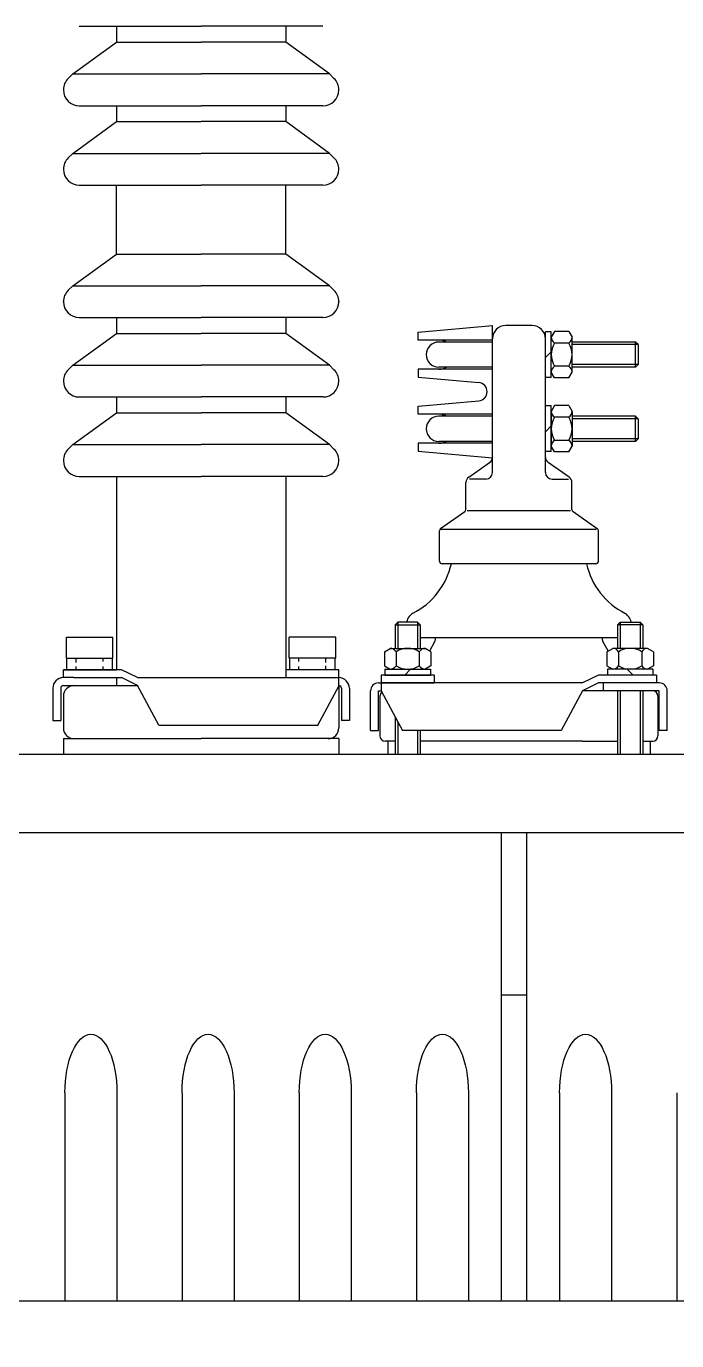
# Model space of a CAD drawing. Header units: millimetres. Extents: x 20 to 897, y 6 to 547.
# Drawn here: x 316.61 to 319.69, y 40.9 to 47.12 of the extents above; entities that cross this region are included whole.
import ezdxf

# ---------------------------------------------------------------- set-up
doc = ezdxf.new("R2010")
doc.units = ezdxf.units.MM
doc.linetypes.add('Dashed', pattern=[0.75, 0.5, -0.25])
doc.linetypes.add('LÍNEAS_OCULTAS2', pattern=[4.762499999999999, 3.175, -1.5875])
doc.layers.get('0').update_dxf_attribs({"color": 162})

# ---------------------------------------------------------------- blocks, each defined once
blk = doc.blocks.new('A$C52CC6504')
at = {"color": 150}
for p, q in [((0.3409663968329824, 1.379745823586859), (0.3877604212245842, 1.379745823586859)), ((0.3552080564302287, 1.379745823586859), (0.3552080564302287, 1.373642255188201)), ((0.4345544456161861, 1.379745823586859), (0.3877604212245842, 1.379745823586859)), ((0.4203127860180302, 1.379745823586859), (0.4203127860180302, 1.373642255188201)), ((0.3385001188951264, 1.361435118390204), (0.3552080564302287, 1.373642255188201)), ((0.3552080564302287, 1.373642255188201), (0.3877604212245842, 1.373642255188201)), ((0.4203127860180302, 1.373642255188201), (0.3877604212245842, 1.373642255188201)), ((0.4370207235531325, 1.361435118390204), (0.4203127860180302, 1.373642255188201)), ((0.3385001188951264, 1.361435118390204), (0.3367261603314091, 1.359721759736544)), ((0.3385001188951264, 1.361435118390204), (0.3877604212245842, 1.361435118390204)), ((0.4370207235531325, 1.361435118390204), (0.3877604212245842, 1.361435118390204)), ((0.4370207235531325, 1.361435118390204), (0.4387946821177593, 1.359721759736544)), ((0.3409663968329824, 1.349227981592662), (0.3877604212245842, 1.349227981592662)), ((0.3552080564302287, 1.349227981592662), (0.3552080564302287, 1.343124413193777)), ((0.4345544456161861, 1.349227981592662), (0.3877604212245842, 1.349227981592662)), ((0.4203127860180302, 1.349227981592662), (0.4203127860180302, 1.343124413193777)), ((0.3385001188951264, 1.330917276396008), (0.3552080564302287, 1.343124413193777)), ((0.3552080564302287, 1.343124413193777), (0.3877604212245842, 1.343124413193777)), ((0.4203127860180302, 1.343124413193777), (0.3877604212245842, 1.343124413193777)), ((0.4370207235531325, 1.330917276396008), (0.4203127860180302, 1.343124413193777)), ((0.3385001188951264, 1.330917276396008), (0.3367261603314091, 1.32920391774212)), ((0.3385001188951264, 1.330917276396008), (0.3877604212245842, 1.330917276396008)), ((0.4370207235531325, 1.330917276396008), (0.3877604212245842, 1.330917276396008)), ((0.4370207235531325, 1.330917276396008), (0.4387946821177593, 1.32920391774212)), ((0.3409663968329824, 1.318710139598238), (0.3877604212245842, 1.318710139598238)), ((0.3552080564302287, 1.292261343203222), (0.3552080564302287, 1.318710139598238)), ((0.4345544456161861, 1.318710139598238), (0.3877604212245842, 1.318710139598238)), ((0.4203127860180302, 1.292261343203222), (0.4203127860180302, 1.318710139598238)), ((0.3385001188951264, 1.280054206405453), (0.3552080564302287, 1.292261343203222)), ((0.3552080564302287, 1.292261343203222), (0.3877604212245842, 1.292261343203222)), ((0.4203127860180302, 1.292261343203222), (0.3877604212245842, 1.292261343203222)), ((0.4370207235531325, 1.280054206405453), (0.4203127860180302, 1.292261343203222)), ((0.3385001188951264, 1.280054206405453), (0.3367261603314091, 1.278340847751565)), ((0.3385001188951264, 1.280054206405453), (0.3877604212245842, 1.280054206405453)), ((0.4370207235531325, 1.280054206405453), (0.3877604212245842, 1.280054206405453)), ((0.4370207235531325, 1.280054206405453), (0.4387946821177593, 1.278340847751565)), ((0.3409663968329824, 1.267847069607683), (0.3877604212245842, 1.267847069607683)), ((0.3552080564302287, 1.267847069607683), (0.3552080564302287, 1.261743501208798)), ((0.4345544456161861, 1.267847069607683), (0.3877604212245842, 1.267847069607683)), ((0.4203127860180302, 1.267847069607683), (0.4203127860180302, 1.261743501208798)), ((0.4711758560085855, 1.262252131908667), (0.4996591752039876, 1.26479528540824)), ((0.4996591752039876, 1.258450117426833), (0.4996591752039876, 1.26479528540824)), ((0.5149180962005175, 1.26479528540824), (0.5047454822022246, 1.26479528540824)), ((0.5235308030685246, 1.262531878793538), (0.5222423782795431, 1.260300261597763)), ((0.5289598007072982, 1.262531878793538), (0.5235308030685246, 1.262531878793538)), ((0.5289598007072982, 1.262531878793538), (0.5302482254962797, 1.260300261597763)), ((0.3385001188951264, 1.249536364411028), (0.3552080564302287, 1.261743501208798)), ((0.3552080564302287, 1.261743501208798), (0.3877604212245842, 1.261743501208798)), ((0.4203127860180302, 1.261743501208798), (0.3877604212245842, 1.261743501208798)), ((0.4370207235531325, 1.249536364411028), (0.4203127860180302, 1.261743501208798)), ((0.4711758560085855, 1.259200347709225), (0.4711758560085855, 1.262252131908667)), ((0.4996591752039876, 1.259200347709225), (0.4711758560085855, 1.259200347709225)), ((0.4996591752039876, 1.258450117426833), (0.479072347625106, 1.258450117426833)), ((0.4996591752039876, 1.20833727771867), (0.4996591752039876, 1.259708978409094)), ((0.5222423782795431, 1.262353858048641), (0.520004403199664, 1.262353858048641)), ((0.520004403199664, 1.244856961971777), (0.520004403199664, 1.262353858048641)), ((0.520004403199664, 1.20833727771867), (0.520004403199664, 1.259708978409094)), ((0.5222423782795431, 1.244856961971777), (0.5222423782795431, 1.262353858048641)), ((0.5222423782795431, 1.246910558422655), (0.5222423782795431, 1.260300261597763)), ((0.5289598007072982, 1.258068644401988), (0.5235308030685246, 1.258068644401988)), ((0.5302482254962797, 1.246910558422655), (0.5302482254962797, 1.260300261597763)), ((0.5545912907934962, 1.258450117426833), (0.5302482254962797, 1.258450117426833)), ((0.5556085521936893, 1.257432856027094), (0.5302482254962797, 1.257432856027094)), ((0.5556085521936893, 1.257432856027094), (0.5545912907934962, 1.258450117426833)), ((0.5545912907934962, 1.248760702593586), (0.5545912907934962, 1.258450117426833)), ((0.5556085521936893, 1.257432856027094), (0.5556085521936893, 1.249777963993324)), ((0.5222423782795431, 1.254724397549921), (0.520004403199664, 1.252486422470497)), ((0.3385001188951264, 1.249536364411028), (0.3367261603314091, 1.247823005757141)), ((0.3385001188951264, 1.249536364411028), (0.3877604212245842, 1.249536364411028)), ((0.4370207235531325, 1.249536364411028), (0.3877604212245842, 1.249536364411028)), ((0.4370207235531325, 1.249536364411028), (0.4387946821177593, 1.247823005757141)), ((0.4996591752039876, 1.248010472311194), (0.4711758560085855, 1.248010472311194)), ((0.4711758560085855, 1.248010472311194), (0.4711758560085855, 1.244958688111979)), ((0.4996591752039876, 1.248760702593586), (0.479072347625106, 1.248760702593586)), ((0.5289598007072982, 1.249142175618431), (0.5235308030685246, 1.249142175618431)), ((0.5556085521936893, 1.249777963993324), (0.5302482254962797, 1.249777963993324)), ((0.5545912907934962, 1.248760702593586), (0.5302482254962797, 1.248760702593586)), ((0.5556085521936893, 1.249777963993324), (0.5545912907934962, 1.248760702593586)), ((0.4711758560085855, 1.244958688111979), (0.4944181161297365, 1.242841411299764)), ((0.5222423782795431, 1.244856961971777), (0.520004403199664, 1.244856961971777)), ((0.5235308030685246, 1.24467894122688), (0.5222423782795431, 1.246910558422655)), ((0.5289598007072982, 1.24467894122688), (0.5235308030685246, 1.24467894122688)), ((0.5289598007072982, 1.24467894122688), (0.5302482254962797, 1.246910558422655)), ((0.3409663968329824, 1.237329227613259), (0.3877604212245842, 1.237329227613259)), ((0.3552080564302287, 1.237329227613259), (0.3552080564302287, 1.231225659214374)), ((0.4345544456161861, 1.237329227613259), (0.3877604212245842, 1.237329227613259)), ((0.4203127860180302, 1.237329227613259), (0.4203127860180302, 1.231225659214374)), ((0.4711758560085855, 1.233768812713947), (0.4944181161297365, 1.235886089525934)), ((0.4711758560085855, 1.230717028514505), (0.4711758560085855, 1.233768812713947)), ((0.5222423782795431, 1.233870538853921), (0.520004403199664, 1.233870538853921)), ((0.520004403199664, 1.216373642777057), (0.520004403199664, 1.233870538853921)), ((0.5235308030685246, 1.234048559598818), (0.5222423782795431, 1.231816942403043)), ((0.5222423782795431, 1.216373642777057), (0.5222423782795431, 1.233870538853921)), ((0.5289598007072982, 1.234048559598818), (0.5235308030685246, 1.234048559598818)), ((0.5289598007072982, 1.234048559598818), (0.5302482254962797, 1.231816942403043)), ((0.3385001188951264, 1.219018522416604), (0.3552080564302287, 1.231225659214374)), ((0.3552080564302287, 1.231225659214374), (0.3877604212245842, 1.231225659214374)), ((0.4203127860180302, 1.231225659214374), (0.3877604212245842, 1.231225659214374)), ((0.4370207235531325, 1.219018522416604), (0.4203127860180302, 1.231225659214374)), ((0.4996591752039876, 1.230717028514505), (0.4711758560085855, 1.230717028514505)), ((0.4996591752039876, 1.229966798232113), (0.479072347625106, 1.229966798232113)), ((0.5222423782795431, 1.231816942403043), (0.5222423782795431, 1.218427239227935)), ((0.5289598007072982, 1.22958532520704), (0.5235308030685246, 1.22958532520704)), ((0.5302482254962797, 1.231816942403043), (0.5302482254962797, 1.218427239227935)), ((0.5545912907934962, 1.229966798232113), (0.5302482254962797, 1.229966798232113)), ((0.5556085521936893, 1.228949536832147), (0.5302482254962797, 1.228949536832147)), ((0.5556085521936893, 1.228949536832147), (0.5545912907934962, 1.229966798232113)), ((0.5545912907934962, 1.220277383398866), (0.5545912907934962, 1.229966798232113)), ((0.5556085521936893, 1.228949536832147), (0.5556085521936893, 1.221294644798604)), ((0.5222423782795431, 1.226241078355201), (0.520004403199664, 1.22400310327555)), ((0.3385001188951264, 1.219018522416604), (0.3367261603314091, 1.217305163762944)), ((0.3385001188951264, 1.219018522416604), (0.3877604212245842, 1.219018522416604)), ((0.4370207235531325, 1.219018522416604), (0.3877604212245842, 1.219018522416604)), ((0.4370207235531325, 1.219018522416604), (0.4387946821177593, 1.217305163762944)), ((0.4996591752039876, 1.219527153116474), (0.4711758560085855, 1.219527153116474)), ((0.4711758560085855, 1.219527153116474), (0.4711758560085855, 1.216475368917031)), ((0.4996591752039876, 1.220277383398866), (0.479072347625106, 1.220277383398866)), ((0.5235308030685246, 1.21619562203216), (0.5222423782795431, 1.218427239227935)), ((0.5289598007072982, 1.220658856423711), (0.5235308030685246, 1.220658856423711)), ((0.5289598007072982, 1.21619562203216), (0.5302482254962797, 1.218427239227935)), ((0.5556085521936893, 1.221294644798604), (0.5302482254962797, 1.221294644798604)), ((0.5545912907934962, 1.220277383398866), (0.5302482254962797, 1.220277383398866)), ((0.5556085521936893, 1.221294644798604), (0.5545912907934962, 1.220277383398866)), ((0.4711758560085855, 1.216475368917031), (0.4996591752039876, 1.213932215417458)), ((0.4905713119376287, 1.206553449731132), (0.4985744244720536, 1.212155628505684)), ((0.5222423782795431, 1.216373642777057), (0.520004403199664, 1.216373642777057)), ((0.5290922664660229, 1.206553449731132), (0.521089153931598, 1.212155628505684)), ((0.5289598007072982, 1.21619562203216), (0.5235308030685246, 1.21619562203216)), ((0.3409663968329824, 1.206811385618835), (0.3877604212245842, 1.206811385618835)), ((0.3552080564302287, 1.206811385618835), (0.3552080564302287, 1.132551303432479)), ((0.4345544456161861, 1.206811385618835), (0.3877604212245842, 1.206811385618835)), ((0.4203127860180302, 1.206811385618835), (0.4203127860180302, 1.132551303432479)), ((0.4894865612056947, 1.194116630226631), (0.4894865612056947, 1.204470017205608)), ((0.4971160217044144, 1.205794124219096), (0.490805147576566, 1.205794124219096)), ((0.5225475566992372, 1.205794124219096), (0.5288584308270856, 1.205794124219096)), ((0.530177017197957, 1.194116630226631), (0.530177017197957, 1.204470017205608)), ((0.4797478474999934, 1.186769887827609), (0.489052660913103, 1.193283257216422)), ((0.5295924567533348, 1.193586987421327), (0.4900041105290711, 1.193586987421327)), ((0.5306109174905487, 1.193283257216422), (0.5399157309036582, 1.186769887827609)), ((0.4793139472074017, 1.174259020824934), (0.4793139472074017, 1.185936514817172)), ((0.5394795058280124, 1.186466157622704), (0.4800264009570583, 1.186466157622704)), ((0.5403496311962499, 1.174259020824934), (0.5403496311962499, 1.185936514817172)), ((0.5393323697960568, 1.173241759425196), (0.4803312086066853, 1.173241759425196)), ((0.4632793643929745, 1.150862008629133), (0.4622621029927814, 1.149844747229395)), ((0.4622621029927814, 1.149844747229395), (0.4719515178264828, 1.149844747229395)), ((0.4622621029927814, 1.149844747229395), (0.4622621029927814, 1.140760602929163)), ((0.4709342564262897, 1.150862008629133), (0.4632793643929745, 1.150862008629133)), ((0.4632793643929745, 1.150862008629133), (0.4632793643929745, 1.140760602929163)), ((0.4709342564262897, 1.150862008629133), (0.4719515178264828, 1.149844747229395)), ((0.4709342564262897, 1.150862008629133), (0.4709342564262897, 1.140760602929163)), ((0.4719515178264828, 1.149844747229395), (0.4719515178264828, 1.140760602929163)), ((0.5487293219773619, 1.150862008629133), (0.5477120605771688, 1.149844747229395)), ((0.5574014754099608, 1.149844747229395), (0.5477120605771688, 1.149844747229395)), ((0.5477120605771688, 1.149844747229395), (0.5477120605771688, 1.140760602929163)), ((0.5487293219773619, 1.150862008629133), (0.5563842140106772, 1.150862008629133)), ((0.5487293219773619, 1.150862008629133), (0.5487293219773619, 1.140760602929163)), ((0.5563842140106772, 1.150862008629133), (0.5574014754099608, 1.149844747229395)), ((0.5563842140106772, 1.150862008629133), (0.5563842140106772, 1.140760602929163)), ((0.5574014754099608, 1.149844747229395), (0.5574014754099608, 1.140760602929163)), ((0.3360536175193829, 1.145033100808291), (0.3539065550855867, 1.145033100808291)), ((0.4394672249297855, 1.145033100808291), (0.4216142873626723, 1.145033100808291)), ((0.5477120605771688, 1.144758440230476), (0.4719515178264828, 1.144758440230476)), ((0.4755615933570425, 1.139744506084867), (0.4775808843867253, 1.143406142858225)), ((0.5441019850466091, 1.139744506084867), (0.5420826940160168, 1.143406142858225)), ((0.3360536175193829, 1.137027253591782), (0.3539065550855867, 1.137027253591782)), ((0.4394672249297855, 1.137027253591782), (0.4216142873626723, 1.137027253591782)), ((0.4581803416265302, 1.139472178140409), (0.4604119588218509, 1.140760602929163)), ((0.4581803416265302, 1.139472178140409), (0.4581803416265302, 1.134043180501408)), ((0.4604119588218509, 1.140760602929163), (0.4738016619974132, 1.140760602929163)), ((0.4626435760180811, 1.139472178140409), (0.4626435760180811, 1.134043180501408)), ((0.471570044801183, 1.139472178140409), (0.471570044801183, 1.134043180501408)), ((0.476033279192734, 1.139472178140409), (0.4738016619974132, 1.140760602929163)), ((0.476033279192734, 1.139472178140409), (0.476033279192734, 1.134043180501408)), ((0.5436302992100082, 1.139472178140409), (0.5458619164062384, 1.140760602929163)), ((0.5436302992100082, 1.139472178140409), (0.5436302992100082, 1.134043180501408)), ((0.5592516195818007, 1.140760602929163), (0.5458619164062384, 1.140760602929163)), ((0.5480935336024686, 1.139472178140409), (0.5480935336024686, 1.134043180501408)), ((0.5570200023855705, 1.139472178140409), (0.5570200023855705, 1.134043180501408)), ((0.5614832367771214, 1.139472178140409), (0.5592516195818007, 1.140760602929163)), ((0.5614832367771214, 1.139472178140409), (0.5614832367771214, 1.134043180501408)), ((0.3348628284336428, 1.132551303432479), (0.3552080564302287, 1.132551303432479)), ((0.3348628284336428, 1.129499519233264), (0.3348628284336428, 1.132551303432479)), ((0.3348628284336428, 1.132551303432479), (0.3552080564302287, 1.132551303432479)), ((0.3348628284336428, 1.129499519233264), (0.3348628284336428, 1.132551303432479)), ((0.3572425792297054, 1.132551303432479), (0.3348628284336428, 1.132551303432479)), ((0.3633461476290449, 1.129499519233264), (0.3572425792297054, 1.132551303432479)), ((0.4406580140146161, 1.132551303432479), (0.4203127860180302, 1.132551303432479)), ((0.4203127860180302, 1.132551303432479), (0.4203127860180302, 1.129499519233264)), ((0.4406580140146161, 1.129499519233264), (0.4406580140146161, 1.132551303432479)), ((0.4581803416265302, 1.134043180501408), (0.4604119588218509, 1.132754755712654)), ((0.4583583623714276, 1.132754755712654), (0.4583583623714276, 1.130516780633002)), ((0.4583583623714276, 1.132754755712654), (0.4758552584478366, 1.132754755712654)), ((0.4604119588218509, 1.132754755712654), (0.4738016619974132, 1.132754755712654)), ((0.4682257979491169, 1.132754755712654), (0.4659878228701473, 1.130516780633002)), ((0.476033279192734, 1.134043180501408), (0.4738016619974132, 1.132754755712654)), ((0.4758552584478366, 1.132754755712654), (0.4758552584478366, 1.130516780633002)), ((0.5436302992100082, 1.134043180501408), (0.5458619164062384, 1.132754755712654)), ((0.561305216032224, 1.132754755712654), (0.543808319955815, 1.132754755712654)), ((0.543808319955815, 1.132754755712654), (0.543808319955815, 1.130516780633002)), ((0.5592516195818007, 1.132754755712654), (0.5458619164062384, 1.132754755712654)), ((0.5514377804545347, 1.132754755712654), (0.5536757555335043, 1.130516780633002)), ((0.5614832367771214, 1.134043180501408), (0.5592516195818007, 1.132754755712654)), ((0.561305216032224, 1.132754755712654), (0.561305216032224, 1.130516780633002)), ((0.3389318740335057, 1.129499519233264), (0.3348628284336428, 1.129499519233264)), ((0.3389318740335057, 1.129499519233264), (0.3348628284336428, 1.129499519233264)), ((0.3348628284336428, 1.126447735033821), (0.3552080564302287, 1.126447735033821)), ((0.3389318740335057, 1.129499519233264), (0.3545209526298549, 1.129499519233264)), ((0.3389318740335057, 1.129499519233264), (0.3572425792297054, 1.129499519233264)), ((0.3389318740335057, 1.126447735033821), (0.3633461476290449, 1.126447735033821)), ((0.3552080564302287, 1.129499519233264), (0.3552080564302287, 1.126447735033821)), ((0.3633461476290449, 1.126447735033821), (0.3572425792297054, 1.129499519233264)), ((0.3633461476290449, 1.129499519233264), (0.4406580140146161, 1.129499519233264)), ((0.3714842388278612, 1.111188814036609), (0.3633461476290449, 1.126447735033821)), ((0.4326244823839716, 1.111188814036609), (0.4407625735827878, 1.126447735033821)), ((0.4406580140146161, 1.126447735033821), (0.4406580140146161, 1.129499519233264)), ((0.4406580140146161, 1.126251685843158), (0.4406580140146161, 1.110171552636871)), ((0.4559169350120555, 1.127464996433559), (0.477279424407925, 1.127464996433559)), ((0.477279424407925, 1.130516780633002), (0.4569341964113391, 1.130516780633002)), ((0.4569341964113391, 1.130516780633002), (0.4569341964113391, 1.127464996433559)), ((0.5342460627969103, 1.127464996433559), (0.4569341964113391, 1.127464996433559)), ((0.4569341964113391, 1.127464996433559), (0.4569341964113391, 1.124413212234117)), ((0.4583583623714276, 1.130516780633002), (0.4758552584478366, 1.130516780633002)), ((0.477279424407925, 1.130516780633002), (0.477279424407925, 1.127464996433559)), ((0.5403496311962499, 1.130516780633002), (0.5342460627969103, 1.127464996433559)), ((0.5403496311962499, 1.127464996433559), (0.5342460627969103, 1.124413212234117)), ((0.562729381991403, 1.130516780633002), (0.5403496311962499, 1.130516780633002)), ((0.562729381991403, 1.127464996433559), (0.5403496311962499, 1.127464996433559)), ((0.5637466433915961, 1.127464996433559), (0.5423841539957266, 1.127464996433559)), ((0.5423841539957266, 1.124413212234117), (0.5423841539957266, 1.127464996433559)), ((0.561305216032224, 1.130516780633002), (0.543808319955815, 1.130516780633002)), ((0.562729381991403, 1.130516780633002), (0.562729381991403, 1.127464996433559)), ((0.3307937828346894, 1.125430473633855), (0.3307937828346894, 1.113031913158125)), ((0.3338455670343592, 1.125430473633855), (0.3338455670343592, 1.113031913158125)), ((0.3348628284336428, 1.122378689434413), (0.3348628284336428, 1.110171552636871)), ((0.4416752754138997, 1.125430473633855), (0.4416752754138997, 1.113031913158125)), ((0.4447270596135695, 1.125430473633855), (0.4447270596135695, 1.113031913158125)), ((0.4528651508123858, 1.109154291236905), (0.4528651508123858, 1.124413212234117)), ((0.4559169350120555, 1.109154291236905), (0.4559169350120555, 1.124413212234117)), ((0.4559169350120555, 1.124413212234117), (0.4569341964113391, 1.124413212234117)), ((0.4564255657121521, 1.122378689434413), (0.4564255657121521, 1.107119768437201)), ((0.4569341964113391, 1.124413212234117), (0.4650722876101554, 1.109154291236905)), ((0.5342460627969103, 1.124413212234117), (0.5261079715990036, 1.109154291236905)), ((0.5612034898920228, 1.124413212234117), (0.5342460627969103, 1.124413212234117)), ((0.5637466433915961, 1.124413212234117), (0.5423841539957266, 1.124413212234117)), ((0.5477120605771688, 1.124413212234117), (0.5477120605771688, 1.099998938638578)), ((0.5487293219773619, 1.124413212234117), (0.5487293219773619, 1.099998938638578)), ((0.5563842140106772, 1.124413212234117), (0.5563842140106772, 1.099998938638578)), ((0.5574014754099608, 1.124413212234117), (0.5574014754099608, 1.099998938638578)), ((0.563238012692409, 1.122378689434413), (0.563238012692409, 1.107119768437201)), ((0.5637466433915961, 1.109154291236905), (0.5637466433915961, 1.124413212234117)), ((0.5667984275912659, 1.109154291236905), (0.5667984275912659, 1.124413212234117)), ((0.3307937828346894, 1.113031913158125), (0.3338455670343592, 1.113031913158125)), ((0.3714842388278612, 1.111188814036609), (0.4326244823839716, 1.111188814036609)), ((0.4447270596135695, 1.113031913158125), (0.4416752754138997, 1.113031913158125)), ((0.4622621029927814, 1.114423387393686), (0.4622621029927814, 1.099998938638578)), ((0.4632793643929745, 1.112516022269233), (0.4632793643929745, 1.099998938638578)), ((0.3348628284336428, 1.106102507037463), (0.3348628284336428, 1.099998938638578)), ((0.3348628284336428, 1.106102507037463), (0.3877604212245842, 1.106102507037463)), ((0.4406580140146161, 1.106102507037463), (0.3877604212245842, 1.106102507037463)), ((0.4406580140146161, 1.106102507037463), (0.4406580140146161, 1.099998938638578)), ((0.4528651508123858, 1.109154291236905), (0.4559169350120555, 1.109154291236905)), ((0.5261079715990036, 1.109154291236905), (0.4650722876101554, 1.109154291236905)), ((0.4709342564262897, 1.109154291236905), (0.4709342564262897, 1.099998938638578)), ((0.4719515178264828, 1.109154291236905), (0.4719515178264828, 1.099998938638578)), ((0.5667984275912659, 1.109154291236905), (0.5637466433915961, 1.109154291236905)), ((0.4622621029927814, 1.105085245637724), (0.4584600885107193, 1.105085245637724)), ((0.4594773499109124, 1.105085245637724), (0.4594773499109124, 1.099998938638578)), ((0.5342460627969103, 1.105085245637724), (0.4719515178264828, 1.105085245637724)), ((0.5342460627969103, 1.105085245637724), (0.5477120605771688, 1.105085245637724)), ((0.5574014754099608, 1.105085245637724), (0.5612034898920228, 1.105085245637724)), ((0.5601862284927392, 1.105085245637724), (0.5601862284927392, 1.099998938638578)), ((0.5601862284927392, 1.099998938638578), (0.4594773499109124, 1.099998938638578)), ((0.5126989914222122, 1.007479015766762), (0.5031789993588518, 1.007479015766762)), ((0.3354391391928857, 0.9699990470113562), (0.3354391391928857, 0.8899991137021743)), ((0.3554391225204654, 0.9699990470113562), (0.3554391225204654, 0.8899991137021743)), ((0.3804391016790305, 0.9699990470113562), (0.3804391016790305, 0.8899991137021743)), ((0.4004390850066102, 0.9699990470113562), (0.4004390850066102, 0.8899991137021743)), ((0.4254390641660848, 0.9699990470113562), (0.4254390641660848, 0.8899991137021743)), ((0.445439047492755, 0.9699990470113562), (0.445439047492755, 0.8899991137021743)), ((0.4704390266522296, 0.9699990470113562), (0.4704390266522296, 0.8899991137021743)), ((0.4904390099788998, 0.9699990470113562), (0.4904390099788998, 0.8899991137021743)), ((0.5254389808021642, 0.9699990470113562), (0.5254389808021642, 0.8899991137021743)), ((0.5454389641297439, 0.9699990470113562), (0.5454389641297439, 0.8899991137021743)), ((0.570438943288309, 0.9699990470113562), (0.570438943288309, 0.8899991137021743))]:
    blk.add_line(p, q, dxfattribs=at)
at = {"color": 150, "linetype": 'Dashed'}
for p, q in [((0.3360536175193829, 1.137027253591782), (0.3360536175193829, 1.145033100808291)), ((0.3539065550855867, 1.137027253591782), (0.3539065550855867, 1.145033100808291)), ((0.4216142873626723, 1.137027253591782), (0.4216142873626723, 1.145033100808291)), ((0.4394672249297855, 1.137027253591782), (0.4394672249297855, 1.145033100808291)), ((0.3362316382642803, 1.132551303432479), (0.3362316382642803, 1.137027253591782)), ((0.3537285343406893, 1.132551303432479), (0.3537285343406893, 1.137027253591782)), ((0.4217923081075696, 1.132551303432479), (0.4217923081075696, 1.137027253591782)), ((0.4392892041839787, 1.132551303432479), (0.4392892041839787, 1.137027253591782))]:
    blk.add_line(p, q, dxfattribs=at)
at = {"color": 150, "linetype": 'LÍNEAS_OCULTAS2'}
for p, q in [((0.3397920531631371, 1.135337120701138), (0.3397920531631371, 1.137027253591782)), ((0.3501681194418325, 1.135714267479557), (0.3501681194418325, 1.137027253591782)), ((0.425352723007336, 1.135714267479557), (0.425352723007336, 1.137027253591782)), ((0.4357287892851218, 1.135337120701138), (0.4357287892851218, 1.137027253591782)), ((0.3397920531631371, 1.132551303432479), (0.3397920531631371, 1.133828499819515)), ((0.3501681194418325, 1.132551303432479), (0.3501681194418325, 1.133828499819515)), ((0.425352723007336, 1.132551303432479), (0.425352723007336, 1.133828499819515)), ((0.4357287892851218, 1.132551303432479), (0.4357287892851218, 1.134010023084443))]:
    blk.add_line(p, q, dxfattribs=at)
at = {"color": 150}
for points in [[(0.09543933926556747, 1.069998963647663), (1.290438343070264, 1.069998963647663), (1.290438343070264, 1.099998938638578), (0.09543933926556747, 1.099998938638578)], [(0.2104392433973317, 0.8645991348765847), (1.1754384389385, 0.8645991348765847), (1.1754384389385, 0.8899991137021743), (0.2104392433973317, 0.8899991137021743)]]:
    blk.add_lwpolyline(points, close=True, dxfattribs=at)
for points in [[(0.5031789993588518, 0.8899991137021743), (0.5031789993588518, 1.069998963647663)], [(0.5126989914222122, 1.069998963647663), (0.5126989914222122, 0.8899991137021743)]]:
    blk.add_lwpolyline(points, dxfattribs=at)
for centre, radius, start, end in [((0.3409663968329824, 1.355331549991547), 0.006103568398871419, 134.0044583007244, 180), ((0.4345544456161861, 1.355331549991547), 0.006103568398871419, 0, 45.99554169927557), ((0.3409663968329824, 1.355331549991547), 0.006103568398871419, 180, 270), ((0.4345544456161861, 1.355331549991547), 0.006103568398871419, 270, 0), ((0.3409663968329824, 1.324813707997123), 0.006103568398871419, 134.0044583007244, 180), ((0.4345544456161861, 1.324813707997123), 0.006103568398871419, 0, 45.99554169927557), ((0.3409663968329824, 1.324813707997123), 0.006103568398871419, 180, 270), ((0.4345544456161861, 1.324813707997123), 0.006103568398871419, 270, 0), ((0.3409663968329824, 1.273950638006568), 0.006103568398871419, 134.0044583007244, 180), ((0.4345544456161861, 1.273950638006568), 0.006103568398871419, 0, 45.99554169927557), ((0.3409663968329824, 1.273950638006568), 0.006103568398871419, 180, 270), ((0.4345544456161861, 1.273950638006568), 0.006103568398871419, 270, 0), ((0.5047454822022246, 1.259708978409094), 0.005086306999059514, 90, 180), ((0.5149180962005175, 1.259708978409094), 0.005086306999059514, 0, 90), ((0.479072347625106, 1.253605410010209), 0.00484470741660435, 90, 270), ((0.479072347625106, 1.253605410010209), 0.005594937698965467, 59.98667421109847, 90), ((0.5249701517529957, 1.260387397549835), 0.002729164853680181, 181.8296333024785, 238.1703666987016), ((0.5306171394065586, 1.253605410010209), 0.008374761126841846, 147.7957724956061, 212.2042275043939), ((0.5275204520219177, 1.260387397549835), 0.002729164853680181, 301.8296333012984, 358.1703666975214), ((0.5218734643692642, 1.253605410010209), 0.008374761126841846, 327.7957724956061, 32.20422750439386), ((0.3409663968329824, 1.243432796012144), 0.006103568398871419, 134.0044583007244, 180), ((0.4345544456161861, 1.243432796012144), 0.006103568398871419, 0, 45.99554169927557), ((0.479072347625106, 1.253605410010209), 0.005594937698965467, 270, 300.0133257889015), ((0.5249701517529957, 1.246823422470584), 0.002729164853680181, 121.8296333012984, 178.1703666975214), ((0.5275204520219177, 1.246823422470584), 0.002729164853680181, 1.829633302478552, 58.17036669870158), ((0.3409663968329824, 1.243432796012144), 0.006103568398871419, 180, 270), ((0.4345544456161861, 1.243432796012144), 0.006103568398871419, 270, 0), ((0.4941355292182834, 1.239363750412735), 0.00348912318591361, 274.6455197688416, 85.3544802311584), ((0.479072347625106, 1.225122090815489), 0.00484470741660435, 90, 270), ((0.479072347625106, 1.225122090815489), 0.005594937698965467, 59.98667421109847, 90), ((0.5249701517529957, 1.231904078355115), 0.002729164853680181, 181.8296333024785, 238.1703666987016), ((0.5306171394065586, 1.225122090815489), 0.008374761126841846, 147.7957724956061, 212.2042275043939), ((0.5275204520219177, 1.231904078355115), 0.002729164853680181, 301.8296333012984, 358.1703666975214), ((0.5218734643692642, 1.225122090815489), 0.008374761126841846, 327.7957724956061, 32.20422750439386), ((0.3409663968329824, 1.21291495401772), 0.006103568398871419, 134.0044583007244, 180), ((0.4345544456161861, 1.21291495401772), 0.006103568398871419, 0, 45.99554169927557), ((0.479072347625106, 1.225122090815489), 0.005594937698965467, 270, 300.0133257889015), ((0.5249701517529957, 1.218340103275864), 0.002729164853680181, 121.8296333012984, 178.1703666975214), ((0.5275204520219177, 1.218340103275864), 0.002729164853680181, 1.829633302478552, 58.17036669870158), ((0.3409663968329824, 1.21291495401772), 0.006103568398871419, 180, 270), ((0.4345544456161861, 1.21291495401772), 0.006103568398871419, 270, 0), ((0.4971160217044144, 1.214239061031208), 0.002543153499529757, 304.9920201979683, 0), ((0.5225475566992372, 1.214239061031208), 0.002543153499529757, 180, 235.0079798020318), ((0.4971160217044144, 1.20833727771867), 0.002543153499529757, 270, 0), ((0.5225475566992372, 1.20833727771867), 0.002543153499529757, 180, 270), ((0.4920297147052679, 1.204470017205608), 0.002543153499529757, 124.9920201979682, 180), ((0.5276338636983837, 1.204470017205608), 0.002543153499529757, 0, 55.00797980203179), ((0.4884692998055016, 1.194116630226631), 0.001017261399811903, 304.9920201979683, 0), ((0.53119427859815, 1.194116630226631), 0.001017261399811903, 180, 235.0079798020318), ((0.4803312086066853, 1.185936514817172), 0.001017261399811903, 124.9920201979682, 180), ((0.5393323697960568, 1.185936514817172), 0.001017261399811903, 0, 55.00797980203179), ((0.4561073311458586, 1.179573645301275), 0.02848331919473328, 297.1618022753519, 347.1557501105791), ((0.4803312086066853, 1.174259020824934), 0.001017261399811903, 180, 270), ((0.5635562472577931, 1.179573645301275), 0.02848331919473328, 192.8442498894208, 242.8381977246482), ((0.5393323697960568, 1.174259020824934), 0.001017261399811903, 270, 0), ((0.471684486708682, 1.149844747229395), 0.005086306999059514, 114.8996638733128, 168.4630409671534), ((0.5479790916949696, 1.149844747229395), 0.005086306999059514, 11.53695903284656, 65.1003361266872), ((0.4759088323451124, 1.144328233141664), 0.001909452414327238, 331.1244840775432, 13.02074961056632), ((0.5437547460585392, 1.144328233141664), 0.001909452414327238, 166.975692878069, 208.8755159224452), ((0.4603248228702341, 1.138032829455256), 0.002729164853680181, 31.8296333025127, 88.17036669634835), ((0.4671068104096321, 1.132385841802147), 0.008374761126841846, 57.79577249413398, 122.204227505866), ((0.47388879794903, 1.138032829455256), 0.002729164853680181, 91.82963330365165, 148.1703666974873), ((0.5457747804546216, 1.138032829455256), 0.002729164853680181, 31.8296333025127, 88.17036669634835), ((0.5525567679940195, 1.132385841802147), 0.008374761126841846, 57.79577249413398, 122.204227505866), ((0.5593387555334175, 1.138032829455256), 0.002729164853680181, 91.82963330365165, 148.1703666974873), ((0.4603248228702341, 1.135482529186334), 0.002729164853680181, 271.8296333036516, 328.1703666974873), ((0.4671068104096321, 1.141129516839442), 0.008374761126841846, 237.795772494134, 302.2042275058661), ((0.47388879794903, 1.135482529186334), 0.002729164853680181, 211.8296333025127, 268.1703666963483), ((0.5457747804546216, 1.135482529186334), 0.002729164853680181, 271.8296333036516, 328.1703666974873), ((0.5525567679940195, 1.141129516839442), 0.008374761126841846, 237.795772494134, 302.2042275058661), ((0.5593387555334175, 1.135482529186334), 0.002729164853680181, 211.8296333025127, 268.1703666963483), ((0.3348628284336428, 1.125430473633855), 0.004069045599247612, 90, 180), ((0.3348628284336428, 1.125430473633855), 0.001017261399811903, 90, 180), ((0.3389318740335057, 1.122378689434413), 0.004069045599247612, 90, 180), ((0.4406580140146161, 1.125430473633855), 0.004069045599247612, 0, 90), ((0.4406580140146161, 1.125430473633855), 0.001017261399811903, 0, 90), ((0.4559169350120555, 1.124413212234117), 0.003051784199435709, 90, 180), ((0.5637466433915961, 1.124413212234117), 0.003051784199435709, 0, 90), ((0.4584600885107193, 1.122378689434413), 0.002034522799623806, 129.0939365713874, 180), ((0.5612034898920228, 1.122378689434413), 0.002034522799623806, 0, 90), ((0.3389318740335057, 1.110171552636871), 0.004069045599247612, 180, 270), ((0.4365889684147533, 1.110171552636871), 0.004069045599247612, 270, 0), ((0.4584600885107193, 1.107119768437201), 0.002034522799623806, 180, 270), ((0.5612034898920228, 1.107119768437201), 0.002034522799623806, 270, 0)]:
    blk.add_arc(centre, radius, start, end, dxfattribs=at)
at = {"color": 150, "extrusion": (0, 0, -1)}
for centre in [(0.3454391308566755, 0.9699990470113562), (0.3904390933428203, 0.9699990470113562), (0.4354390558289651, 0.9699990470113562), (0.4804390183151099, 0.9699990470113562), (0.5354389724659541, 0.9699990470113562)]:
    blk.add_ellipse(centre, major_axis=(-2.81344590038732e-16, 0.02249998124318205), ratio=0.44444444444444, start_param=4.71238898038469, end_param=7.853981633974483, dxfattribs=at)
at = {"color": 150}
for p in [(0.3348628284336428, 1.273950638006568), (0.4406580140146161, 1.273950638006568)]:
    blk.add_point(p, dxfattribs=at)

msp = doc.modelspace()

# ---------------------------------------------------------------- block references
at = {"xscale": 12.33102796542226, "yscale": 12.33102796542226, "zscale": 12.33102796542226}
msp.add_blockref('A$C52CC6504', (312.6569362996298, 30.11053570333714), dxfattribs=at)

doc.saveas('drawing.dxf')
